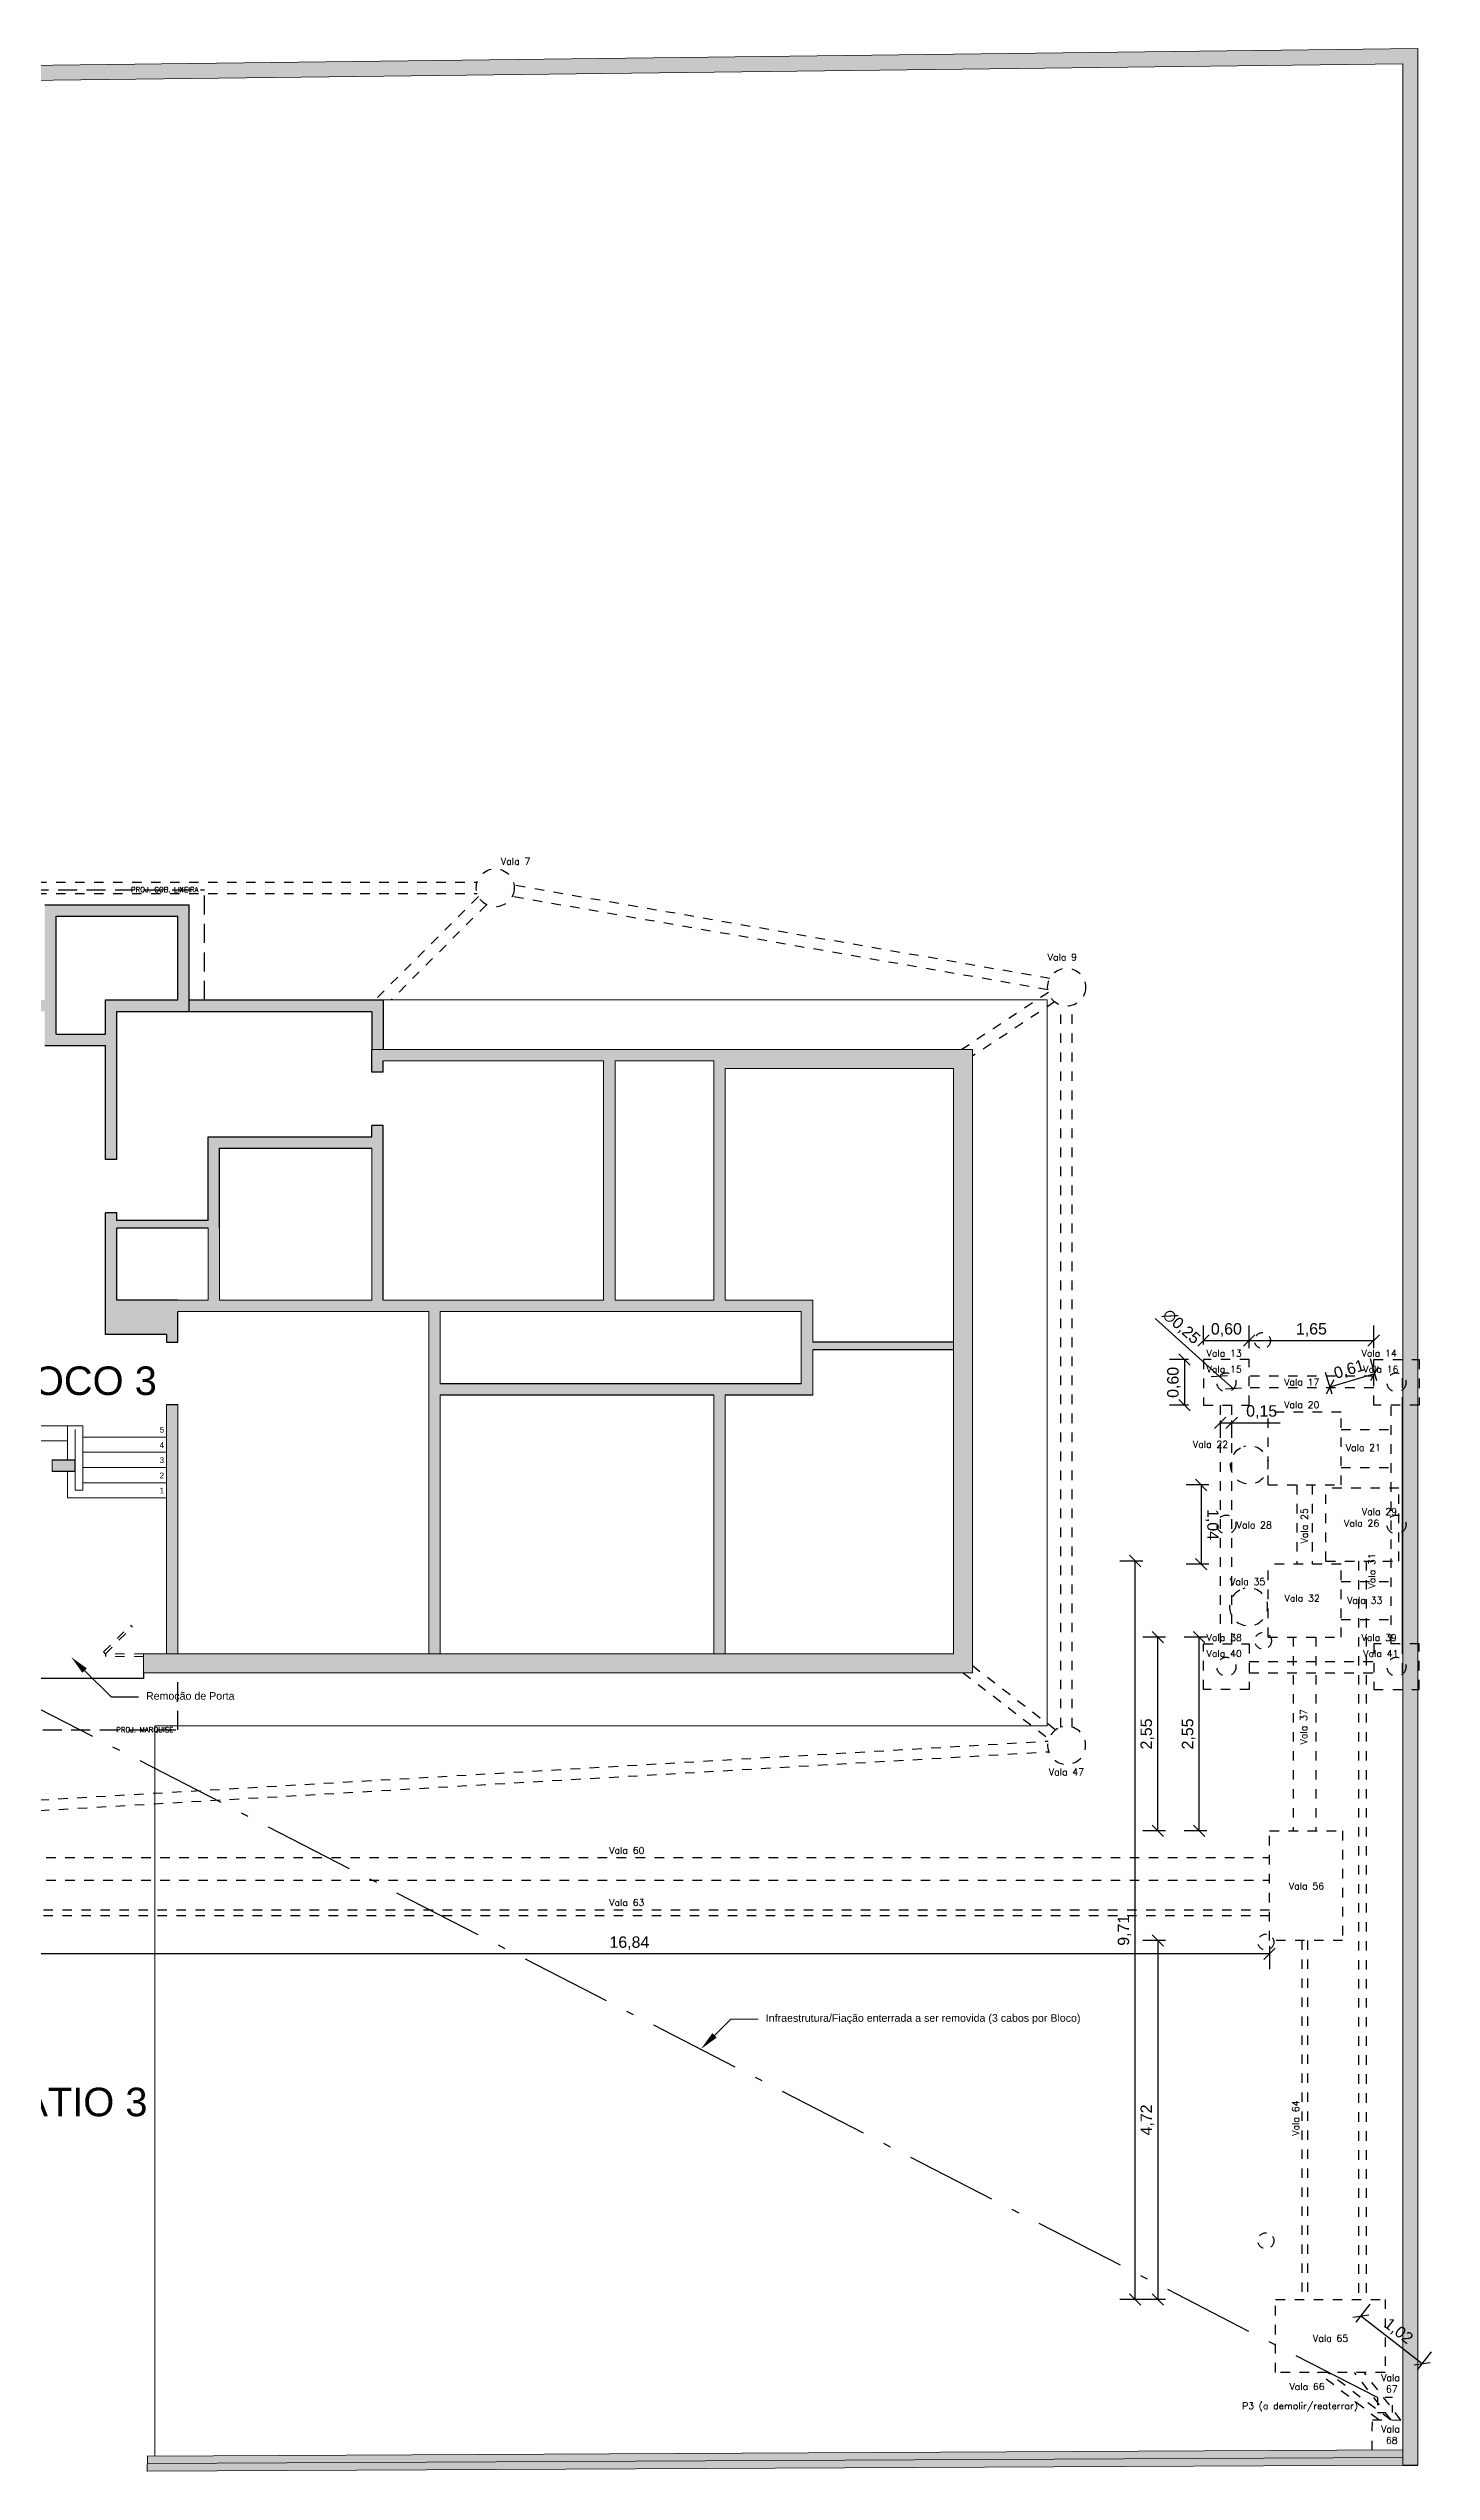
# Model space of a CAD drawing. Extents: x 0 to 11638, y -6007 to 0.
# Drawn here: x 10395.99 to 10414.18, y -5599.85 to -5567.98 of the extents above; entities that cross this region are included whole.
import ezdxf
from ezdxf import colors
from ezdxf.entities.mleader import LeaderData, LeaderLine
from ezdxf.math import Vec2, Vec3

# ---------------------------------------------------------------- set-up
doc = ezdxf.new("R2010")
doc.units = 0
for name, pattern in [('ACAD_ISO10W100', [18, 12, -3, 0, -3]), ('CACHE', [0.375, 0.25, -0.125]), ('DASHED', [0.25, 0.125, -0.125])]:
    doc.linetypes.add(name, pattern=pattern)
doc.layers.get('0').update_dxf_attribs({"linetype": 'CONTINUOUS'})
doc.layers.get('Defpoints').update_dxf_attribs({"linetype": 'CONTINUOUS'})
for name, color, linetype, lineweight in [('ARQ - Alvenaria Alta', 251, 'CONTINUOUS', 13), ('ARQ - Alvenaria Média-Baixa', 252, 'CONTINUOUS', 20), ('ARQ - Desnível', 8, 'CONTINUOUS', 20), ('ARQ - Escadas', 1, 'CONTINUOUS', 9), ('ARQ - Esquadrias', 1, 'CONTINUOUS', 9), ('ARQ - Grades', 1, 'CONTINUOUS', 15), ('ARQ - Guias Calçadas Sarjetas', 254, 'CONTINUOUS', 20), ('ARQ - Textos', 4, 'CONTINUOUS', 5), ('arvore', 92, 'CONTINUOUS', 0), ('Elétrica', 30, 'CONTINUOUS', 20)]:
    doc.layers.add(name, color=color, linetype=linetype, lineweight=lineweight)
for name, color, linetype in [('ARQ - Cotas', 1, 'CONTINUOUS'), ('ARQ - Desnível Terreno', 14, 'CONTINUOUS'), ('ARQ - Projeções', 253, 'CACHE')]:
    doc.layers.add(name, color=color, linetype=linetype)
doc.styles.add('ROMANS', font='romans.shx', dxfattribs={"height": 0.3})
doc.styles.get("Standard").update_dxf_attribs({"font": 'arial.ttf', "height": 0.15})
doc.dimstyles.get("Standard").update_dxf_attribs({"dimtxt": 0.1, "dimasz": 0.15, "dimexe": 0.2, "dimexo": 0.2, "dimgap": 0.05, "dimtad": 1, "dimzin": 0, "dimtxsty": 'STANDARD', "dimblk": 'OBLIQUE', "dimcen": 0.5, "dimclrd": 256, "dimclre": 256, "dimclrt": 256, "dimadec": 0, "dimazin": 0, "dimtfac": 1, "dimtmove": 0, "dimatfit": 3, "dimfxl": 0.1, "dimfxlon": 1, "dimtfillclr": 256, "dimtolj": 1, "dimtzin": 0, "dimlwd": -1, "dimarcsym": 0})

# ---------------------------------------------------------------- blocks, each defined once
blk = doc.blocks.new('_Oblique')
at = {"layer": 'ARQ - Esquadrias', "color": 0, "lineweight": -2}
blk.add_line((-0.5, -0.5), (0.5, 0.5), dxfattribs=at)
blk = doc.blocks.new('*D905')
at = {"layer": 'ARQ - Cotas', "lineweight": -2, "transparency": 16777216}
for p, q in [((10413.19, -5597.885), (10413.374, -5597.648)), ((10413.996, -5598.508), (10414.18, -5598.271))]:
    blk.add_line(p, q, dxfattribs=at)
at = {"layer": 'ARQ - Cotas', "transparency": 16777216}
blk.add_line((10414.057, -5598.429), (10413.251, -5597.806), dxfattribs=at)
at = {"layer": 'Defpoints', "color": 0, "lineweight": -2, "transparency": 16777216}
for p in [(10413.251, -5597.806), (10412.68, -5598.544), (10413.486, -5599.168)]:
    blk.add_point(p, dxfattribs=at)
at = {"layer": 'ARQ - Cotas', "transparency": 16777216, "xscale": 0.15, "yscale": 0.15, "zscale": 0.15}
for p, rotation in [((10413.251, -5597.806), 142.2689166503045), ((10414.057, -5598.429), 322.2689166503045)]:
    blk.add_blockref('_Oblique', p, dxfattribs=dict(at, rotation=rotation))
at = {"layer": 'ARQ - Cotas', "lineweight": -2, "transparency": 16777216, "insert": (10413.74, -5598.007), "char_height": 0.15, "attachment_point": 5, "rotation": 322.2689}
blk.add_mtext('\\A1;1,02', dxfattribs=at)
blk = doc.blocks.new('*D904')
at = {"layer": 'ARQ - Cotas', "lineweight": -2, "transparency": 16777216}
for p, q in [((10410.382, -5587.871), (10410.082, -5587.871)), ((10410.382, -5597.584), (10410.082, -5597.584))]:
    blk.add_line(p, q, dxfattribs=at)
at = {"layer": 'ARQ - Cotas', "transparency": 16777216}
blk.add_line((10410.282, -5597.584), (10410.282, -5587.871), dxfattribs=at)
at = {"layer": 'Defpoints', "color": 0, "lineweight": -2, "transparency": 16777216}
for p in [(10410.282, -5587.871), (10413.32, -5587.871), (10413.32, -5597.584)]:
    blk.add_point(p, dxfattribs=at)
at = {"layer": 'ARQ - Cotas', "transparency": 16777216, "xscale": 0.15, "yscale": 0.15, "zscale": 0.15}
for p, rotation in [((10410.282, -5587.871), 90), ((10410.282, -5597.584), 270)]:
    blk.add_blockref('_Oblique', p, dxfattribs=dict(at, rotation=rotation))
at = {"layer": 'ARQ - Cotas', "lineweight": -2, "transparency": 16777216, "insert": (10410.142, -5592.728), "char_height": 0.15, "attachment_point": 5, "rotation": 90}
blk.add_mtext('\\A1;9,71', dxfattribs=at)
blk = doc.blocks.new('*D906')
at = {"layer": 'ARQ - Cotas', "lineweight": -2, "transparency": 16777216}
for p, q in [((10410.682, -5588.871), (10410.382, -5588.871)), ((10410.682, -5591.421), (10410.382, -5591.421))]:
    blk.add_line(p, q, dxfattribs=at)
at = {"layer": 'ARQ - Cotas', "transparency": 16777216}
blk.add_line((10410.582, -5591.421), (10410.582, -5588.871), dxfattribs=at)
at = {"layer": 'Defpoints', "color": 0, "lineweight": -2, "transparency": 16777216}
for p in [(10410.582, -5588.871), (10412.66, -5588.871), (10412.66, -5591.421)]:
    blk.add_point(p, dxfattribs=at)
at = {"layer": 'ARQ - Cotas', "transparency": 16777216, "xscale": 0.15, "yscale": 0.15, "zscale": 0.15}
for p, rotation in [((10410.582, -5588.871), 90), ((10410.582, -5591.421), 270)]:
    blk.add_blockref('_Oblique', p, dxfattribs=dict(at, rotation=rotation))
at = {"layer": 'ARQ - Cotas', "lineweight": -2, "transparency": 16777216, "insert": (10410.442, -5590.146), "char_height": 0.15, "attachment_point": 5, "rotation": 90}
blk.add_mtext('\\A1;2,55', dxfattribs=at)
blk = doc.blocks.new('*D907')
at = {"layer": 'ARQ - Cotas', "lineweight": -2, "transparency": 16777216}
for p, q in [((10395.212, -5592.939), (10395.212, -5593.239)), ((10412.05, -5592.939), (10412.05, -5593.239))]:
    blk.add_line(p, q, dxfattribs=at)
at = {"layer": 'ARQ - Cotas', "transparency": 16777216}
blk.add_line((10412.05, -5593.039), (10395.212, -5593.039), dxfattribs=at)
at = {"layer": 'Defpoints', "color": 0, "lineweight": -2, "transparency": 16777216}
for p in [(10395.212, -5592.071), (10412.05, -5592.071), (10395.212, -5593.039)]:
    blk.add_point(p, dxfattribs=at)
at = {"layer": 'ARQ - Cotas', "transparency": 16777216, "xscale": 0.15, "yscale": 0.15, "zscale": 0.15, "rotation": 180}
blk.add_blockref('_Oblique', (10395.212, -5593.039), dxfattribs=at)
at = {"layer": 'ARQ - Cotas', "transparency": 16777216, "xscale": 0.15, "yscale": 0.15, "zscale": 0.15}
blk.add_blockref('_Oblique', (10412.05, -5593.039), dxfattribs=at)
at = {"layer": 'ARQ - Cotas', "lineweight": -2, "transparency": 16777216, "insert": (10403.631, -5592.898), "char_height": 0.15, "attachment_point": 5}
blk.add_mtext('\\A1;16,84', dxfattribs=at)
blk = doc.blocks.new('*D914')
at = {"layer": 'ARQ - Cotas', "lineweight": -2, "transparency": 16777216}
for p, q in [((10413.462, -5585.499), (10413.375, -5585.212)), ((10412.874, -5585.678), (10412.787, -5585.39))]:
    blk.add_line(p, q, dxfattribs=at)
at = {"layer": 'ARQ - Cotas', "transparency": 16777216}
blk.add_line((10412.845, -5585.582), (10413.433, -5585.404), dxfattribs=at)
at = {"layer": 'Defpoints', "color": 0, "lineweight": -2, "transparency": 16777216}
for p in [(10413.433, -5585.404), (10413.578, -5585.882), (10412.99, -5586.06)]:
    blk.add_point(p, dxfattribs=at)
at = {"layer": 'ARQ - Cotas', "transparency": 16777216, "xscale": 0.15, "yscale": 0.15, "zscale": 0.15}
for p, rotation in [((10412.845, -5585.582), 196.8674014352589), ((10413.433, -5585.404), 16.86740143525897)]:
    blk.add_blockref('_Oblique', p, dxfattribs=dict(at, rotation=rotation))
at = {"layer": 'ARQ - Cotas', "lineweight": -2, "transparency": 16777216, "insert": (10413.099, -5585.359), "char_height": 0.15, "attachment_point": 5, "rotation": 16.8674}
blk.add_mtext('\\A1;0,61', dxfattribs=at)
blk = doc.blocks.new('*D915')
at = {"layer": 'ARQ - Cotas', "lineweight": -2, "transparency": 16777216}
for p, q in [((10411.252, -5586.871), (10410.952, -5586.871)), ((10411.252, -5587.911), (10410.952, -5587.911))]:
    blk.add_line(p, q, dxfattribs=at)
at = {"layer": 'ARQ - Cotas', "transparency": 16777216}
blk.add_line((10411.152, -5586.871), (10411.152, -5587.911), dxfattribs=at)
at = {"layer": 'Defpoints', "color": 0, "lineweight": -2, "transparency": 16777216}
for p in [(10412.41, -5586.871), (10411.152, -5587.911), (10412.41, -5587.911)]:
    blk.add_point(p, dxfattribs=at)
at = {"layer": 'ARQ - Cotas', "transparency": 16777216, "xscale": 0.15, "yscale": 0.15, "zscale": 0.15}
for p, rotation in [((10411.152, -5586.871), 90.00146210149092), ((10411.152, -5587.911), 270.0014621014909)]:
    blk.add_blockref('_Oblique', p, dxfattribs=dict(at, rotation=rotation))
at = {"layer": 'ARQ - Cotas', "lineweight": -2, "transparency": 16777216, "insert": (10411.292, -5587.391), "char_height": 0.15, "attachment_point": 5, "rotation": 270.0015}
blk.add_mtext('\\A1;1,04', dxfattribs=at)
blk = doc.blocks.new('*D916')
at = {"layer": 'ARQ - Cotas', "lineweight": -2, "transparency": 16777216}
for p, q in [((10411.225, -5588.871), (10410.925, -5588.871)), ((10411.225, -5591.421), (10410.925, -5591.421))]:
    blk.add_line(p, q, dxfattribs=at)
at = {"layer": 'ARQ - Cotas', "transparency": 16777216}
blk.add_line((10411.125, -5591.421), (10411.125, -5588.871), dxfattribs=at)
at = {"layer": 'Defpoints', "color": 0, "lineweight": -2, "transparency": 16777216}
for p in [(10411.125, -5588.871), (10412.36, -5588.871), (10412.36, -5591.421)]:
    blk.add_point(p, dxfattribs=at)
at = {"layer": 'ARQ - Cotas', "transparency": 16777216, "xscale": 0.15, "yscale": 0.15, "zscale": 0.15}
for p, rotation in [((10411.125, -5588.871), 89.99927020546818), ((10411.125, -5591.421), 269.9992702054682)]:
    blk.add_blockref('_Oblique', p, dxfattribs=dict(at, rotation=rotation))
at = {"layer": 'ARQ - Cotas', "lineweight": -2, "transparency": 16777216, "insert": (10410.985, -5590.146), "char_height": 0.15, "attachment_point": 5, "rotation": 89.9993}
blk.add_mtext('\\A1;2,55', dxfattribs=at)
blk = doc.blocks.new('*D918')
at = {"layer": 'ARQ - Cotas', "lineweight": -2, "transparency": 16777216}
for p, q in [((10410.682, -5592.861), (10410.382, -5592.861)), ((10410.682, -5597.584), (10410.382, -5597.584))]:
    blk.add_line(p, q, dxfattribs=at)
at = {"layer": 'ARQ - Cotas', "transparency": 16777216}
blk.add_line((10410.582, -5592.861), (10410.582, -5597.584), dxfattribs=at)
at = {"layer": 'Defpoints', "color": 0, "lineweight": -2, "transparency": 16777216}
for p in [(10412.473, -5592.861), (10410.582, -5597.584), (10412.473, -5597.584)]:
    blk.add_point(p, dxfattribs=at)
at = {"layer": 'ARQ - Cotas', "transparency": 16777216, "xscale": 0.15, "yscale": 0.15, "zscale": 0.15}
for p, rotation in [((10410.582, -5592.861), 90), ((10410.582, -5597.584), 270)]:
    blk.add_blockref('_Oblique', p, dxfattribs=dict(at, rotation=rotation))
at = {"layer": 'ARQ - Cotas', "lineweight": -2, "transparency": 16777216, "insert": (10410.442, -5595.223), "char_height": 0.15, "attachment_point": 5, "rotation": 90}
blk.add_mtext('\\A1;4,72', dxfattribs=at)
blk = doc.blocks.new('*D954')
at = {"layer": 'ARQ - Cotas', "lineweight": -2, "transparency": 16777216}
for p, q in [((10411.182, -5585.021), (10411.182, -5584.771)), ((10411.782, -5585.021), (10411.782, -5584.771))]:
    blk.add_line(p, q, dxfattribs=at)
at = {"layer": 'ARQ - Cotas', "transparency": 16777216}
blk.add_line((10411.182, -5584.971), (10411.782, -5584.971), dxfattribs=at)
at = {"layer": 'Defpoints', "color": 0, "lineweight": -2, "transparency": 16777216}
for p in [(10411.782, -5584.971), (10411.182, -5585.221), (10411.782, -5585.221)]:
    blk.add_point(p, dxfattribs=at)
at = {"layer": 'ARQ - Cotas', "transparency": 16777216, "xscale": 0.15, "yscale": 0.15, "zscale": 0.15, "rotation": 180}
blk.add_blockref('_Oblique', (10411.182, -5584.971), dxfattribs=at)
at = {"layer": 'ARQ - Cotas', "transparency": 16777216, "xscale": 0.15, "yscale": 0.15, "zscale": 0.15}
blk.add_blockref('_Oblique', (10411.782, -5584.971), dxfattribs=at)
at = {"layer": 'ARQ - Cotas', "lineweight": -2, "transparency": 16777216, "insert": (10411.482, -5584.831), "char_height": 0.15, "attachment_point": 5}
blk.add_mtext('\\A1;0,60', dxfattribs=at)
blk = doc.blocks.new('*D955')
at = {"layer": 'ARQ - Cotas', "lineweight": -2, "transparency": 16777216}
for p, q in [((10410.982, -5585.221), (10410.732, -5585.221)), ((10410.982, -5585.821), (10410.732, -5585.821))]:
    blk.add_line(p, q, dxfattribs=at)
at = {"layer": 'ARQ - Cotas', "transparency": 16777216}
blk.add_line((10410.932, -5585.221), (10410.932, -5585.821), dxfattribs=at)
at = {"layer": 'Defpoints', "color": 0, "lineweight": -2, "transparency": 16777216}
for p in [(10411.182, -5585.221), (10410.932, -5585.821), (10411.182, -5585.821)]:
    blk.add_point(p, dxfattribs=at)
at = {"layer": 'ARQ - Cotas', "transparency": 16777216, "xscale": 0.15, "yscale": 0.15, "zscale": 0.15}
for p, rotation in [((10410.932, -5585.221), 90), ((10410.932, -5585.821), 270)]:
    blk.add_blockref('_Oblique', p, dxfattribs=dict(at, rotation=rotation))
at = {"layer": 'ARQ - Cotas', "lineweight": -2, "transparency": 16777216, "insert": (10410.792, -5585.521), "char_height": 0.15, "attachment_point": 5, "rotation": 90}
blk.add_mtext('\\A1;0,60', dxfattribs=at)
blk = doc.blocks.new('*D956')
at = {"layer": 'ARQ - Cotas', "transparency": 16777216}
for p in [(10410.546, -5584.681), (10411.575, -5585.605)]:
    blk.add_line(p, (10411.389, -5585.438), dxfattribs=at)
at = {"layer": 'Defpoints', "color": 0, "lineweight": -2, "transparency": 16777216}
for p in [(10411.389, -5585.438), (10411.575, -5585.605)]:
    blk.add_point(p, dxfattribs=at)
at = {"layer": 'ARQ - Cotas', "transparency": 16777216, "xscale": 0.15, "yscale": 0.15, "zscale": 0.15}
for p, rotation in [((10411.389, -5585.438), 318.0789917493546), ((10411.575, -5585.605), 138.0789917493546)]:
    blk.add_blockref('_Oblique', p, dxfattribs=dict(at, rotation=rotation))
at = {"layer": 'ARQ - Cotas', "lineweight": -2, "transparency": 16777216, "insert": (10410.885, -5584.793), "char_height": 0.15, "attachment_point": 5, "rotation": 318.079}
blk.add_mtext('\\A1;∅0,25', dxfattribs=at)
blk = doc.blocks.new('*D957')
at = {"layer": 'ARQ - Cotas', "lineweight": -2, "transparency": 16777216}
for p, q in [((10411.4, -5586.021), (10411.4, -5586.252)), ((10411.551, -5586.021), (10411.551, -5586.252))]:
    blk.add_line(p, q, dxfattribs=at)
at = {"layer": 'ARQ - Cotas', "transparency": 16777216}
for p, q in [((10411.4, -5586.052), (10411.551, -5586.052)), ((10411.551, -5586.052), (10412.191, -5586.052))]:
    blk.add_line(p, q, dxfattribs=at)
at = {"layer": 'Defpoints', "color": 0, "lineweight": -2, "transparency": 16777216}
for p in [(10411.4, -5585.821), (10411.551, -5585.821), (10411.551, -5586.052)]:
    blk.add_point(p, dxfattribs=at)
at = {"layer": 'ARQ - Cotas', "transparency": 16777216, "xscale": 0.15, "yscale": 0.15, "zscale": 0.15, "rotation": 180}
blk.add_blockref('_Oblique', (10411.4, -5586.052), dxfattribs=at)
at = {"layer": 'ARQ - Cotas', "transparency": 16777216, "xscale": 0.15, "yscale": 0.15, "zscale": 0.15}
blk.add_blockref('_Oblique', (10411.551, -5586.052), dxfattribs=at)
at = {"layer": 'ARQ - Cotas', "lineweight": -2, "transparency": 16777216, "insert": (10411.946, -5585.911), "char_height": 0.15, "attachment_point": 5}
blk.add_mtext('\\A1;0,15', dxfattribs=at)
blk = doc.blocks.new('*D958')
at = {"layer": 'ARQ - Cotas', "lineweight": -2, "transparency": 16777216}
for p, q in [((10411.782, -5585.071), (10411.782, -5584.771)), ((10413.419, -5585.071), (10413.419, -5584.771))]:
    blk.add_line(p, q, dxfattribs=at)
at = {"layer": 'ARQ - Cotas', "transparency": 16777216}
blk.add_line((10411.782, -5584.971), (10413.419, -5584.971), dxfattribs=at)
at = {"layer": 'Defpoints', "color": 0, "lineweight": -2, "transparency": 16777216}
for p in [(10413.419, -5584.971), (10411.782, -5585.441), (10413.419, -5585.441)]:
    blk.add_point(p, dxfattribs=at)
at = {"layer": 'ARQ - Cotas', "transparency": 16777216, "xscale": 0.15, "yscale": 0.15, "zscale": 0.15}
for p, rotation in [((10411.782, -5584.971), 180.0017578098076), ((10413.419, -5584.971), 0.0017578098075802)]:
    blk.add_blockref('_Oblique', p, dxfattribs=dict(at, rotation=rotation))
at = {"layer": 'ARQ - Cotas', "lineweight": -2, "transparency": 16777216, "insert": (10412.6, -5584.831), "char_height": 0.15, "attachment_point": 5, "rotation": 0.0018}
blk.add_mtext('\\A1;1,65', dxfattribs=at)

msp = doc.modelspace()

# ---------------------------------------------------------------- hatches: boundary and pattern name
at = {"layer": 'ARQ - Alvenaria Alta', "lineweight": -2}
h = msp.add_hatch(color=7, dxfattribs=at)
h.dxf.hatch_style = 1
h.paths.add_polyline_path([(10395.742, -5582.291), (10394.942, -5582.291), (10394.942, -5581.441), (10394.792, -5581.441), (10394.792, -5582.291), (10393.042, -5582.291), (10393.042, -5583.091), (10392.242, -5583.091), (10392.242, -5581.141), (10384.242, -5581.141), (10384.242, -5589.341), (10395.242, -5589.341), (10395.242, -5589.091), (10394.945, -5589.091), (10384.492, -5589.091), (10384.492, -5585.091), (10386.342, -5585.091), (10386.342, -5585.691), (10387.492, -5585.691), (10387.492, -5589.091), (10387.642, -5589.091), (10387.642, -5585.691), (10391.242, -5585.691), (10391.242, -5589.091), (10391.392, -5589.091), (10391.392, -5584.591), (10394.792, -5584.591), (10394.792, -5584.991), (10394.942, -5584.991), (10394.942, -5584.891), (10395.742, -5584.891)])
h.paths.add_polyline_path([(10394.792, -5584.441), (10393.592, -5584.441), (10393.592, -5583.091), (10393.192, -5583.091), (10393.192, -5582.441), (10395.592, -5582.441), (10395.592, -5584.441)], flags=16)
h.paths.add_polyline_path([(10393.442, -5584.441), (10392.242, -5584.441), (10392.242, -5583.241), (10393.442, -5583.241)], flags=16)
h.paths.add_polyline_path([(10392.092, -5584.441), (10389.092, -5584.441), (10389.092, -5581.291), (10392.092, -5581.291)], flags=16)
h.paths.add_polyline_path([(10391.242, -5584.591), (10391.242, -5585.541), (10386.492, -5585.541), (10386.492, -5584.591)], flags=16)
h.paths.add_polyline_path([(10388.942, -5584.441), (10387.642, -5584.441), (10387.642, -5581.291), (10388.942, -5581.291)], flags=16)
h.paths.add_polyline_path([(10387.492, -5584.441), (10386.342, -5584.441), (10386.342, -5584.991), (10384.492, -5584.991), (10384.492, -5581.391), (10387.492, -5581.391)], flags=16)
h.paths.add_polyline_path([(10394.942, -5585.811), (10394.792, -5585.811), (10394.792, -5589.091), (10394.855, -5589.091), (10394.855, -5587.891), (10395.242, -5587.891), (10395.242, -5587.741), (10394.942, -5587.741), (10394.942, -5586.691), (10395.242, -5586.691), (10395.242, -5586.541), (10394.942, -5586.541)], flags=17)
h.paths.add_polyline_path([(10406.042, -5584.441), (10404.892, -5584.441), (10404.892, -5581.391), (10407.892, -5581.391), (10407.892, -5589.091), (10397.242, -5589.091), (10397.242, -5589.341), (10408.142, -5589.341), (10408.142, -5581.141), (10400.242, -5581.141), (10400.242, -5581.441), (10400.392, -5581.441), (10400.392, -5581.291), (10403.292, -5581.291), (10403.292, -5584.441), (10400.392, -5584.441), (10400.392, -5582.141), (10400.242, -5582.141), (10400.242, -5582.291), (10398.092, -5582.291), (10398.092, -5583.391), (10396.892, -5583.391), (10396.892, -5583.291), (10396.742, -5583.291), (10396.742, -5584.891), (10397.542, -5584.891), (10397.542, -5584.991), (10397.692, -5584.991), (10397.692, -5584.591), (10400.992, -5584.591), (10400.992, -5589.091), (10401.142, -5589.091), (10401.142, -5585.691), (10404.742, -5585.691), (10404.742, -5589.091), (10404.892, -5589.091), (10404.892, -5585.691), (10406.042, -5585.691), (10406.042, -5585.091), (10407.892, -5585.091), (10407.892, -5584.991), (10406.042, -5584.991)])
h.paths.add_polyline_path([(10396.892, -5584.441), (10396.892, -5583.491), (10398.092, -5583.491), (10398.092, -5584.441), (10397.692, -5584.441)], flags=16)
h.paths.add_polyline_path([(10398.242, -5584.441), (10398.242, -5582.441), (10400.242, -5582.441), (10400.242, -5584.441)], flags=16)
h.paths.add_polyline_path([(10401.142, -5584.591), (10405.892, -5584.591), (10405.892, -5585.541), (10401.142, -5585.541)], flags=16)
h.paths.add_polyline_path([(10403.442, -5584.441), (10403.442, -5581.291), (10404.742, -5581.291), (10404.742, -5584.441)], flags=16)
h.paths.add_polyline_path([(10395.042, -5580.491), (10394.792, -5580.491), (10394.792, -5580.741), (10394.942, -5580.741), (10394.942, -5580.641), (10395.042, -5580.641)])
h.paths.add_polyline_path([(10397.842, -5579.241), (10395.942, -5579.241), (10395.942, -5580.491), (10395.842, -5580.491), (10395.842, -5580.641), (10395.942, -5580.641), (10395.942, -5581.091), (10396.742, -5581.091), (10396.742, -5582.591), (10396.892, -5582.591), (10396.892, -5580.641), (10397.842, -5580.641)])
h.paths.add_polyline_path([(10396.092, -5579.391), (10397.692, -5579.391), (10397.692, -5580.491), (10396.742, -5580.491), (10396.742, -5580.941), (10396.092, -5580.941)], flags=16)
h = msp.add_hatch(color=7, dxfattribs=at)
h.dxf.hatch_style = 1
h.paths.add_polyline_path([(10396.342, -5586.541), (10396.042, -5586.541), (10396.042, -5586.691), (10396.342, -5586.691)])
h.paths.add_polyline_path([(10397.692, -5585.811), (10397.542, -5585.811), (10397.542, -5589.091), (10397.692, -5589.091)])
at = {"layer": 'ARQ - Alvenaria Média-Baixa', "lineweight": -2}
h = msp.add_hatch(color=256, dxfattribs=at)
h.dxf.hatch_style = 1
h.paths.add_polyline_path([(10394.792, -5580.491), (10392.092, -5580.491), (10392.092, -5581.141), (10392.242, -5581.141), (10392.242, -5580.641), (10394.792, -5580.641)])
h.paths.add_polyline_path([(10394.942, -5579.391), (10394.792, -5579.391), (10394.792, -5580.491), (10394.942, -5580.491)])
h.paths.add_polyline_path([(10400.392, -5580.491), (10397.842, -5580.491), (10397.842, -5580.641), (10400.242, -5580.641), (10400.242, -5581.141), (10400.392, -5581.141)])
h = msp.add_hatch(color=256, dxfattribs=at)
h.dxf.hatch_style = 1
h.paths.add_polyline_path([(10413.801, -5599.564), (10397.292, -5599.644), (10397.291, -5599.744), (10413.801, -5599.664)])
h.paths.add_polyline_path([(10413.801, -5599.664), (10397.291, -5599.744), (10397.291, -5599.844), (10413.801, -5599.764)])
at = {"layer": 'ARQ - Cotas', "lineweight": -2}
h = msp.add_hatch(color=7, dxfattribs=at)
h.dxf.hatch_style = 1
edge = h.paths.add_edge_path()
edge.add_line((10413.801, -5568.178), (10413.801, -5599.764))
edge.add_line((10413.801, -5599.764), (10414.001, -5599.764))
edge.add_line((10414.001, -5599.764), (10414.001, -5567.975))
edge.add_line((10414.001, -5567.975), (10314.517, -5569.184))
edge.add_line((10314.517, -5569.184), (10314.717, -5592.707))
edge.add_arc((10318.479, -5592.707), 3.762, 180, 236.9357)
edge.add_line((10316.427, -5595.86), (10316.47, -5595.868))
edge.add_line((10316.47, -5595.868), (10316.507, -5595.673))
edge.add_arc((10318.479, -5592.707), 3.562, 179.9865, 236.3823, ccw=False)
edge.add_line((10314.917, -5592.706), (10314.719, -5569.382))
edge.add_line((10314.719, -5569.382), (10413.801, -5568.178))
h.paths.add_polyline_path([(10413.889, -5598.013), (10413.889, -5597.919)], flags=16)

# ---------------------------------------------------------------- linework, layer by layer
at = {"lineweight": -2}
msp.add_line((10413.801, -5599.764), (10414.001, -5599.764), dxfattribs=at)
at = {"layer": 'ARQ - Alvenaria Alta'}
for p, q in [((10414.001, -5567.975), (10314.517, -5569.184)), ((10413.801, -5567.977), (10413.801, -5567.978)), ((10414.001, -5567.975), (10414.001, -5599.763)), ((10413.801, -5568.178), (10314.719, -5569.382)), ((10413.801, -5568.178), (10413.801, -5599.764)), ((10400.992, -5589.091), (10400.992, -5584.591)), ((10401.142, -5585.541), (10401.142, -5584.591)), ((10405.892, -5585.541), (10405.892, -5584.591)), ((10406.042, -5584.991), (10406.042, -5584.441)), ((10406.042, -5585.691), (10406.042, -5585.091)), ((10397.542, -5589.091), (10397.542, -5585.811)), ((10397.692, -5589.091), (10397.692, -5585.811)), ((10401.142, -5589.091), (10401.142, -5585.691)), ((10404.742, -5589.091), (10404.742, -5585.691)), ((10404.892, -5589.091), (10404.892, -5585.691)), ((10396.042, -5586.691), (10396.042, -5586.541))]:
    msp.add_line(p, q, dxfattribs=at)
at = {"layer": 'ARQ - Alvenaria Alta', "lineweight": -2}
for p, q in [((10395.942, -5579.241), (10397.842, -5579.241)), ((10397.842, -5580.641), (10397.842, -5579.241)), ((10396.092, -5580.941), (10396.092, -5579.391)), ((10396.092, -5579.391), (10397.692, -5579.391)), ((10397.692, -5580.491), (10397.692, -5579.391)), ((10396.742, -5580.941), (10396.742, -5580.491)), ((10396.742, -5580.491), (10397.692, -5580.491)), ((10396.892, -5582.591), (10396.892, -5580.641)), ((10396.892, -5580.641), (10397.842, -5580.641)), ((10395.942, -5581.091), (10396.742, -5581.091)), ((10396.092, -5580.941), (10396.742, -5580.941)), ((10396.742, -5582.591), (10396.742, -5581.091)), ((10400.242, -5581.441), (10400.242, -5581.141)), ((10400.392, -5581.441), (10400.242, -5581.441)), ((10400.392, -5581.441), (10400.392, -5581.291)), ((10398.092, -5583.391), (10398.092, -5582.291)), ((10398.092, -5582.291), (10400.242, -5582.291)), ((10400.242, -5582.291), (10400.242, -5582.141)), ((10400.392, -5582.141), (10400.242, -5582.141)), ((10400.392, -5584.441), (10400.392, -5582.141)), ((10396.892, -5582.591), (10396.742, -5582.591)), ((10398.242, -5583.491), (10398.242, -5582.441)), ((10398.242, -5582.441), (10400.242, -5582.441)), ((10396.892, -5583.291), (10396.742, -5583.291)), ((10396.742, -5584.891), (10396.742, -5583.291)), ((10396.892, -5583.391), (10396.892, -5583.291)), ((10398.092, -5583.391), (10396.892, -5583.391)), ((10398.092, -5583.491), (10396.892, -5583.491)), ((10396.892, -5584.441), (10396.892, -5583.491)), ((10397.692, -5584.441), (10396.892, -5584.441)), ((10397.692, -5584.991), (10397.692, -5584.591)), ((10397.542, -5584.891), (10396.742, -5584.891)), ((10397.542, -5584.891), (10397.542, -5584.991)), ((10397.542, -5584.991), (10397.692, -5584.991)), ((10407.892, -5584.991), (10406.042, -5584.991)), ((10407.892, -5585.091), (10406.042, -5585.091)), ((10405.892, -5585.541), (10401.142, -5585.541)), ((10397.542, -5585.811), (10397.692, -5585.811)), ((10404.742, -5585.691), (10401.142, -5585.691)), ((10406.042, -5585.691), (10404.892, -5585.691)), ((10396.042, -5586.541), (10396.342, -5586.541)), ((10396.342, -5586.691), (10396.342, -5586.541)), ((10396.042, -5586.691), (10396.342, -5586.691))]:
    msp.add_line(p, q, dxfattribs=at)
at = {"layer": 'ARQ - Alvenaria Alta', "ltscale": 0.01, "transparency": 33554684}
for p, q in [((10408.142, -5581.141), (10400.242, -5581.141)), ((10408.142, -5581.141), (10408.142, -5589.341)), ((10403.292, -5581.291), (10400.392, -5581.291)), ((10403.292, -5584.441), (10403.292, -5581.291)), ((10404.742, -5581.291), (10403.442, -5581.291)), ((10403.442, -5584.441), (10403.442, -5581.291)), ((10404.742, -5584.441), (10404.742, -5581.291)), ((10407.892, -5581.391), (10404.892, -5581.391)), ((10404.892, -5584.441), (10404.892, -5581.391)), ((10407.892, -5581.391), (10407.892, -5589.091)), ((10398.242, -5584.441), (10398.242, -5582.441)), ((10400.242, -5584.441), (10400.242, -5582.441)), ((10398.092, -5584.441), (10398.092, -5583.491)), ((10397.692, -5584.441), (10398.092, -5584.441)), ((10397.692, -5584.591), (10400.992, -5584.591)), ((10398.242, -5584.441), (10400.242, -5584.441)), ((10400.392, -5584.441), (10403.292, -5584.441)), ((10401.142, -5584.591), (10405.892, -5584.591)), ((10403.442, -5584.441), (10404.742, -5584.441)), ((10404.892, -5584.441), (10406.042, -5584.441)), ((10407.892, -5589.091), (10397.242, -5589.091)), ((10397.242, -5589.091), (10397.242, -5589.341)), ((10408.142, -5589.341), (10397.242, -5589.341))]:
    msp.add_line(p, q, dxfattribs=at)
at = {"layer": 'ARQ - Alvenaria Média-Baixa', "lineweight": -2}
for p, q in [((10397.842, -5580.491), (10400.392, -5580.491)), ((10400.392, -5580.491), (10400.392, -5581.141)), ((10397.842, -5580.641), (10400.242, -5580.641)), ((10400.242, -5580.641), (10400.242, -5581.141))]:
    msp.add_line(p, q, dxfattribs=at)
at = {"layer": 'ARQ - Alvenaria Média-Baixa'}
for p, q in [((10396.242, -5586.541), (10396.242, -5586.091)), ((10396.442, -5586.091), (10396.242, -5586.091)), ((10396.342, -5586.941), (10396.342, -5586.141)), ((10396.442, -5586.941), (10396.442, -5586.091)), ((10396.442, -5586.941), (10396.342, -5586.941)), ((10413.801, -5599.564), (10397.292, -5599.644)), ((10397.292, -5599.643), (10397.291, -5599.848)), ((10413.801, -5599.764), (10397.292, -5599.844))]:
    msp.add_line(p, q, dxfattribs=at)
at = {"layer": 'ARQ - Cotas', "linetype": 'DASHED', "lineweight": -2}
for p, q in [((10396.717, -5589.066), (10397.07, -5588.713)), ((10396.742, -5589.091), (10397.095, -5588.738)), ((10396.742, -5589.091), (10396.742, -5589.126))]:
    msp.add_line(p, q, dxfattribs=at)
at = {"layer": 'ARQ - Desnível', "lineweight": -2}
for p, q in [((10397.242, -5589.416), (10395.242, -5589.416)), ((10397.242, -5589.341), (10397.242, -5589.416))]:
    msp.add_line(p, q, dxfattribs=at)
at = {"layer": 'ARQ - Desnível Terreno', "linetype": 'DASHED', "lineweight": -2}
for p, q in [((10383.341, -5578.941), (10401.628, -5578.941)), ((10383.341, -5579.091), (10401.628, -5579.091)), ((10401.645, -5579.132), (10400.286, -5580.491)), ((10401.751, -5579.238), (10400.498, -5580.491)), ((10409.133, -5580.356), (10402.089, -5579.131)), ((10409.159, -5580.208), (10402.114, -5578.983)), ((10409.141, -5580.392), (10408.005, -5581.141)), ((10409.223, -5580.517), (10408.142, -5581.231)), ((10409.306, -5590.057), (10409.306, -5580.562)), ((10409.456, -5590.057), (10409.456, -5580.562)), ((10411.782, -5585.221), (10411.182, -5585.221)), ((10411.182, -5585.221), (10411.182, -5585.821)), ((10411.782, -5585.821), (10411.782, -5585.221)), ((10413.419, -5585.821), (10413.419, -5585.221)), ((10413.419, -5585.221), (10414.019, -5585.221)), ((10414.019, -5585.221), (10414.019, -5585.821)), ((10413.419, -5585.441), (10411.782, -5585.441)), ((10413.419, -5585.591), (10411.782, -5585.591)), ((10413.8, -5589.341), (10413.8, -5585.441)), ((10411.182, -5585.821), (10411.782, -5585.821)), ((10411.4, -5585.821), (10411.401, -5588.961)), ((10411.551, -5585.821), (10411.551, -5588.961)), ((10412.99, -5585.911), (10412.03, -5585.911)), ((10412.03, -5586.871), (10412.03, -5585.911)), ((10412.99, -5586.871), (10412.99, -5585.911)), ((10414.019, -5585.821), (10413.419, -5585.821)), ((10413.65, -5588.961), (10413.65, -5585.821)), ((10413.8, -5588.961), (10413.8, -5585.821)), ((10412.99, -5586.141), (10413.65, -5586.141)), ((10412.03, -5586.871), (10412.99, -5586.871)), ((10412.41, -5586.871), (10412.41, -5587.911)), ((10412.61, -5586.871), (10412.61, -5587.911)), ((10412.99, -5586.641), (10413.65, -5586.641)), ((10412.79, -5587.871), (10412.79, -5586.911)), ((10413.75, -5586.911), (10412.79, -5586.911)), ((10413.75, -5587.871), (10413.75, -5586.911)), ((10412.03, -5588.871), (10412.03, -5587.911)), ((10412.99, -5587.911), (10412.03, -5587.911)), ((10412.79, -5587.871), (10413.75, -5587.871)), ((10412.99, -5588.871), (10412.99, -5587.911)), ((10412.99, -5588.141), (10413.65, -5588.141)), ((10413.22, -5587.871), (10413.22, -5597.584)), ((10413.32, -5587.871), (10413.32, -5597.584)), ((10412.99, -5588.641), (10413.65, -5588.641)), ((10411.182, -5589.561), (10411.182, -5588.961)), ((10411.182, -5588.961), (10411.782, -5588.961)), ((10411.782, -5588.961), (10411.782, -5589.561)), ((10412.03, -5588.871), (10412.99, -5588.871)), ((10412.36, -5588.871), (10412.36, -5591.421)), ((10412.66, -5588.871), (10412.66, -5591.421)), ((10413.419, -5588.961), (10413.419, -5589.561)), ((10414.019, -5588.961), (10413.419, -5588.961)), ((10414.019, -5589.561), (10414.019, -5588.961)), ((10408.019, -5589.341), (10409.147, -5590.21)), ((10408.142, -5589.246), (10409.238, -5590.091)), ((10411.782, -5589.191), (10413.419, -5589.191)), ((10411.782, -5589.341), (10413.419, -5589.341)), ((10411.782, -5589.561), (10411.182, -5589.561)), ((10413.419, -5589.561), (10414.019, -5589.561)), ((10394.123, -5591.115), (10409.138, -5590.24)), ((10394.131, -5591.254), (10409.146, -5590.38)), ((10412.05, -5592.861), (10412.05, -5591.421)), ((10412.05, -5591.421), (10413.01, -5591.421)), ((10413.01, -5591.421), (10413.01, -5592.861)), ((10395.212, -5591.771), (10412.05, -5591.771)), ((10395.212, -5592.071), (10412.05, -5592.071)), ((10412.05, -5592.464), (10395.212, -5592.464)), ((10412.05, -5592.539), (10395.212, -5592.539)), ((10413.01, -5592.861), (10412.05, -5592.861)), ((10412.473, -5592.861), (10412.473, -5597.584)), ((10412.548, -5592.861), (10412.548, -5597.584)), ((10412.13, -5597.584), (10413.57, -5597.584)), ((10412.13, -5598.544), (10412.13, -5597.584)), ((10413.57, -5597.584), (10413.57, -5598.544)), ((10413.57, -5598.544), (10412.13, -5598.544)), ((10413.486, -5599.168), (10412.68, -5598.544)), ((10413.642, -5599.169), (10412.813, -5598.544)), ((10413.648, -5599.169), (10413.167, -5598.544)), ((10413.778, -5599.17), (10413.293, -5598.544)), ((10413.4, -5599.568), (10413.402, -5599.168)), ((10413.402, -5599.168), (10413.802, -5599.17))]:
    msp.add_line(p, q, dxfattribs=at)
for centre, radius in [((10401.867, -5579.016), 0.25), ((10409.381, -5580.323), 0.25), ((10411.482, -5585.521), 0.125), ((10413.719, -5585.521), 0.125), ((10411.482, -5587.391), 0.125), ((10413.719, -5587.391), 0.125), ((10411.482, -5589.261), 0.125), ((10413.719, -5589.261), 0.125)]:
    msp.add_circle(centre, radius, dxfattribs=at)
for centre in [(10411.783, -5586.607), (10411.774, -5588.475), (10409.381, -5590.296)]:
    msp.add_arc(centre, 0.25, 117.5424, 107.4576, dxfattribs=at)
at = {"layer": 'ARQ - Escadas'}
for p, q in [((10396.242, -5586.091), (10394.942, -5586.091)), ((10396.442, -5586.241), (10397.542, -5586.241)), ((10394.942, -5586.291), (10396.242, -5586.291)), ((10396.442, -5586.441), (10397.542, -5586.441)), ((10396.242, -5587.041), (10396.242, -5586.691)), ((10396.442, -5586.641), (10397.542, -5586.641)), ((10396.442, -5586.841), (10397.542, -5586.841)), ((10396.242, -5587.041), (10397.542, -5587.041))]:
    msp.add_line(p, q, dxfattribs=at)
at = {"layer": 'ARQ - Esquadrias', "linetype": 'DASHED', "lineweight": -2}
for p, q in [((10397.07, -5588.713), (10397.095, -5588.738)), ((10396.742, -5589.091), (10396.717, -5589.066))]:
    msp.add_line(p, q, dxfattribs=at)
at = {"layer": 'ARQ - Esquadrias', "linetype": 'DASHED', "lineweight": 5}
for p, q in [((10397.242, -5589.091), (10396.742, -5589.091)), ((10397.242, -5589.126), (10396.742, -5589.126))]:
    msp.add_line(p, q, dxfattribs=at)
at = {"layer": 'ARQ - Grades'}
msp.add_line((10413.802, -5599.664), (10397.292, -5599.744), dxfattribs=at)
at = {"layer": 'ARQ - Guias Calçadas Sarjetas', "ltscale": 0.01, "transparency": 33554684}
for p, q in [((10400.392, -5580.491), (10409.127, -5580.491)), ((10409.127, -5580.491), (10409.127, -5590.041)), ((10397.392, -5590.041), (10397.392, -5599.643)), ((10409.127, -5590.041), (10397.392, -5590.041))]:
    msp.add_line(p, q, dxfattribs=at)
at = {"layer": 'ARQ - Projeções', "lineweight": -2}
for p, q in [((10395.742, -5579.041), (10398.042, -5579.041)), ((10398.042, -5580.491), (10398.042, -5579.041)), ((10397.692, -5590.091), (10397.692, -5589.341)), ((10394.792, -5590.091), (10397.692, -5590.091))]:
    msp.add_line(p, q, dxfattribs=at)
at = {"layer": 'arvore', "linetype": 'DASHED', "lineweight": -2, "ltscale": 0.5}
for centre, radius in [((10411.957, -5584.971), 0.105), ((10411.966, -5588.92), 0.109), ((10412.002, -5592.884), 0.105), ((10412.002, -5596.812), 0.105)]:
    msp.add_circle(centre, radius, dxfattribs=at)
at = {"layer": 'Elétrica', "linetype": 'ACAD_ISO10W100', "lineweight": -2, "ltscale": 0.1}
msp.add_line((10413.468, -5598.873), (10394.942, -5589.341), dxfattribs=at)
at = {"layer": 'Elétrica', "linetype": 'DASHED', "lineweight": -2, "ltscale": 0.5}
for p, q in [((10413.668, -5598.873), (10413.468, -5598.873)), ((10413.468, -5598.873), (10413.468, -5599.073)), ((10413.668, -5599.073), (10413.668, -5598.873)), ((10413.468, -5599.073), (10413.668, -5599.073))]:
    msp.add_line(p, q, dxfattribs=at)

# ---------------------------------------------------------------- texts
at = {"layer": 'ARQ - Desnível Terreno', "linetype": 'ByBlock', "char_height": 0.09, "style": 'ROMANS'}
for s, insert, attachment_point in [('Vala 7', (10402.328, -5578.623), 3), ('Vala 9', (10409.132, -5579.883), 1), ('Vala 13', (10411.222, -5585.093), 1), ('Vala 14', (10413.26, -5585.093), 1), ('Vala 15', (10411.222, -5585.303), 1), ('Vala 17', (10412.242, -5585.473), 1), ('Vala 16', (10413.282, -5585.303), 1), ('Vala 20', (10412.242, -5585.771), 1), ('Vala 22', (10411.042, -5586.292), 1), ('Vala 29', (10413.264, -5587.177), 1), ('Vala 28', (10411.617, -5587.352), 1), ('Vala 26', (10413.029, -5587.329), 1), ('Vala 35', (10411.53, -5588.098), 1), ('Vala 32', (10412.247, -5588.315), 1), ('Vala 38', (10411.222, -5588.833), 1), ('Vala 40', (10411.222, -5589.043), 1), ('Vala 39', (10413.26, -5588.833), 1), ('Vala 41', (10413.282, -5589.043), 1), ('Vala 47', (10409.148, -5590.602), 1), ('Vala 60', (10403.366, -5591.633), 1), ('Vala 56', (10412.304, -5592.102), 1), ('Vala 63', (10403.366, -5592.318), 1), ('Vala 65', (10412.621, -5598.051), 1), ('Vala\\P 67', (10413.518, -5598.568), 1), ('Vala 66', (10412.311, -5598.685), 1), ('Vala\\P 68', (10413.518, -5599.244), 1)]:
    msp.add_mtext_dynamic_manual_height_columns(s, width=1.97206, gutter_width=18, heights=[0], dxfattribs=dict(at, insert=insert, attachment_point=attachment_point))
at = {"layer": 'ARQ - Desnível Terreno', "linetype": 'ByBlock', "char_height": 0.09, "attachment_point": 1, "style": 'ROMANS'}
for s, insert, rotation in [('Vala 21', (10413.051, -5586.335), 0.0018), ('Vala 25', (10412.462, -5587.64), 90), ('Vala 31', (10413.35, -5588.233), 90), ('Vala 33', (10413.07, -5588.344), 0.0018), ('Vala 37', (10412.453, -5590.283), 89.9993), ('Vala 64', (10412.348, -5595.431), 89.9993)]:
    msp.add_mtext_dynamic_manual_height_columns(s, width=1.97206, gutter_width=18, heights=[0], dxfattribs=dict(at, insert=insert, rotation=rotation))
at = {"layer": 'ARQ - Escadas', "char_height": 0.075, "attachment_point": 5}
for s, insert in [('5', (10397.483, -5586.145)), ('4', (10397.483, -5586.345)), ('3', (10397.483, -5586.545)), ('2', (10397.483, -5586.745)), ('1', (10397.483, -5586.945))]:
    msp.add_mtext(s, dxfattribs=dict(at, insert=insert))
at = {"layer": 'ARQ - Projeções', "lineweight": -2, "char_height": 0.0675, "attachment_point": 1, "style": 'ROMANS'}
for s, insert in [('\\pxqc;PROJ. COB. LIXEIRA', (10396.811, -5579.006)), ('\\pxqc;PROJ. MARQUISE', (10396.549, -5590.056))]:
    msp.add_mtext_dynamic_manual_height_columns(s, width=1.41912, gutter_width=13.5, heights=[0], dxfattribs=dict(at, insert=insert))
at = {"layer": 'ARQ - Textos', "linetype": 'Continuous', "char_height": 0.375, "attachment_point": 1}
for s, insert in [('BLOCO 3', (10395.146, -5585.312)), ('PÁTIO 3', (10395.285, -5594.799))]:
    msp.add_mtext_dynamic_manual_height_columns(s, width=20.35412, gutter_width=5.023, heights=[0], dxfattribs=dict(at, insert=insert))
at = {"layer": 'Elétrica', "linetype": 'ByBlock', "insert": (10411.688, -5598.939), "char_height": 0.09, "attachment_point": 1, "style": 'ROMANS'}
msp.add_mtext_dynamic_manual_height_columns('P3 (a demolir/reaterrar)', width=1.97206, gutter_width=18, heights=[0], dxfattribs=at)

# ---------------------------------------------------------------- dimensions: what is measured, and where the dimension line sits
at = {"layer": 'ARQ - Cotas', "lineweight": -2}
dim = msp.add_diameter_dim_2p(p1=(10411.575, -5585.605), p2=(10411.389, -5585.438), dimstyle='STANDARD', dxfattribs=at)
dim.commit()
dim.dimension.update_dxf_attribs({"geometry": '*D956', "text_midpoint": (10410.789, -5584.899), "dimtype": 163})
for base, p1, p2, picture, middle in [((10411.782, -5584.971), (10411.182, -5585.221), (10411.782, -5585.221), '*D954', (10411.482, -5584.831)), ((10411.551, -5586.052), (10411.4, -5585.821), (10411.551, -5585.821), '*D957', (10411.946, -5585.911))]:
    dim = msp.add_linear_dim(base=base, p1=p1, p2=p2, dimstyle='STANDARD', dxfattribs=at)
    dim.commit()
    dim.dimension.update_dxf_attribs({"geometry": picture, "text_midpoint": middle})
dim = msp.add_aligned_dim(p1=(10411.782, -5585.441), p2=(10413.419, -5585.441), distance=0.47, text='1,65', dimstyle='STANDARD', dxfattribs=at)
dim.commit()
dim.dimension.update_dxf_attribs({"geometry": '*D958', "text_midpoint": (10412.6, -5584.831)})
for base, p1, p2, angle, picture, middle in [((10410.932, -5585.821), (10411.182, -5585.221), (10411.182, -5585.821), 90, '*D955', (10410.792, -5585.521)), ((10410.582, -5588.871), (10412.66, -5591.421), (10412.66, -5588.871), 90, '*D906', (10410.442, -5590.146)), ((10395.212, -5593.039), (10412.05, -5592.071), (10395.212, -5592.071), 180, '*D907', (10403.631, -5592.898)), ((10410.582, -5597.584), (10412.473, -5592.861), (10412.473, -5597.584), 90, '*D918', (10410.442, -5595.223))]:
    dim = msp.add_linear_dim(base=base, p1=p1, p2=p2, angle=angle, dimstyle='STANDARD', dxfattribs=at)
    dim.commit()
    dim.dimension.update_dxf_attribs({"geometry": picture, "text_midpoint": middle})
for p1, p2, distance, picture, middle in [((10412.99, -5586.06), (10413.578, -5585.882), 0.5, '*D914', (10413.099, -5585.359)), ((10412.41, -5586.871), (10412.41, -5587.911), -1.259, '*D915', (10411.292, -5587.391)), ((10413.32, -5597.584), (10413.32, -5587.871), 3.039, '*D904', (10410.142, -5592.728)), ((10412.36, -5591.421), (10412.36, -5588.871), 1.235, '*D916', (10410.985, -5590.146)), ((10413.486, -5599.168), (10412.68, -5598.544), -0.934, '*D905', (10413.74, -5598.007))]:
    dim = msp.add_aligned_dim(p1=p1, p2=p2, distance=distance, dimstyle='STANDARD', dxfattribs=at)
    dim.commit()
    dim.dimension.update_dxf_attribs({"geometry": picture, "text_midpoint": middle})

# ---------------------------------------------------------------- leaders
ml = msp.add_multileader_mtext('Standard', dxfattribs=at)
ml.set_content('Remoção de Porta', color=256, style='STANDARD')
ml.set_leader_properties(color=256, linetype='BYLAYER', lineweight=-1)
ml.build(insert=Vec2(0, 0))
ml.multileader.update_dxf_attribs({"text_right_attachment_type": 6, "dogleg_length": 0.36, "arrow_head_size": 0.25})
ctx = ml.context
ctx.base_point, ctx.char_height, ctx.arrow_head_size, ctx.landing_gap_size, ctx.plane_origin = Vec3(10397.174, -5589.659), 0.1, 0.25, 0.1, Vec3(10396.29, -5589.135)
ctx.right_attachment = 6
notes = []
notes.append((ctx, [(0, (1, 1, 0), (10396.814, -5589.659), (1, 0), 0.36, [(0, [(10396.29, -5589.135)], 0, [])])]))
ctx.mtext.insert, ctx.mtext.flow_direction = Vec3(10397.274, -5589.595), 5
at = {"layer": 'Elétrica', "linetype": 'ByBlock'}
ml = msp.add_multileader_mtext('Standard', dxfattribs=at)
ml.set_content('Infraestrutura/Fiação enterrada a ser removida (3 cabos por Bloco)', color=256, style='STANDARD')
ml.set_leader_properties(color=256, linetype='BYLAYER', lineweight=-1)
ml.build(insert=Vec2(0, 0))
ml.multileader.update_dxf_attribs({"text_right_attachment_type": 6, "dogleg_length": 0.36, "arrow_head_size": 0.25})
ctx = ml.context
ctx.base_point, ctx.char_height, ctx.arrow_head_size, ctx.landing_gap_size, ctx.plane_origin = Vec3(10405.325, -5593.897), 0.1, 0.25, 0.1, Vec3(10404.574, -5594.288)
ctx.right_attachment = 6
notes.append((ctx, [(0, (1, 1, 0), (10404.965, -5593.897), (1, 0), 0.36, [(0, [(10404.574, -5594.288)], 0, [])])]))
ctx.mtext.insert, ctx.mtext.flow_direction = Vec3(10405.425, -5593.832), 5
for ctx, leaders in notes:
    for number, flags, end, landing, length, lines in leaders:
        leader = LeaderData()
        leader.index, (leader.has_last_leader_line, leader.has_dogleg_vector, leader.attachment_direction) = number, flags
        leader.last_leader_point, leader.dogleg_vector, leader.dogleg_length = Vec3(end), Vec3(landing), length
        for number, points, colour, breaks in lines:
            line = LeaderLine()
            line.index, line.vertices, line.color, line.breaks = number, Vec3.list(points), colors.encode_raw_color(colour), breaks
            leader.lines.append(line)
        ctx.leaders.append(leader)

doc.saveas('drawing.dxf')
